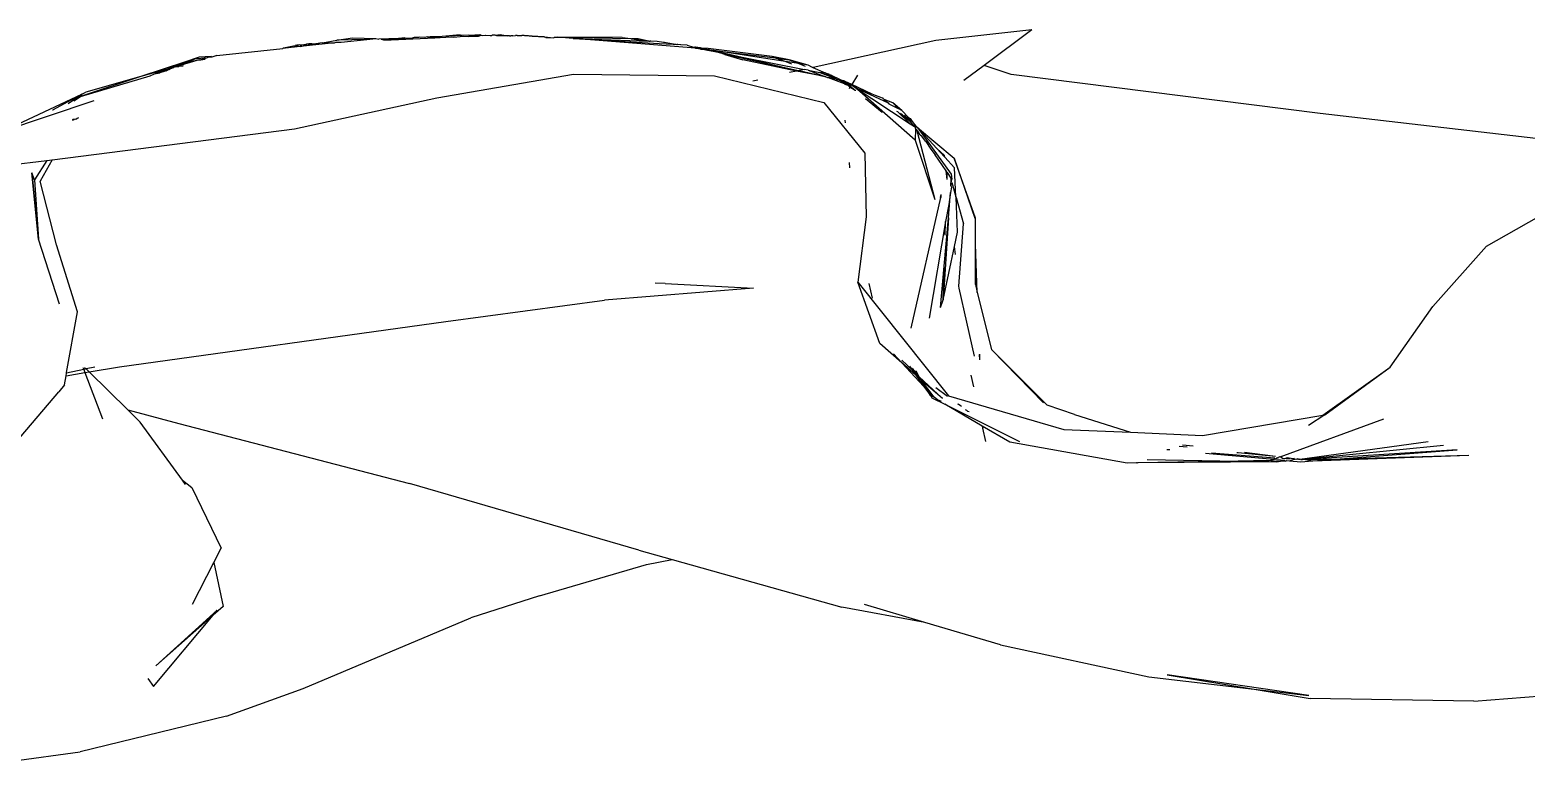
# Model space of a CAD drawing. Header units: millimetres. Extents: x -41292 to 298682, y -22072 to 33155.
# Drawn here: x 34317.1 to 34434.6, y 1731.1 to 1788.6 of the extents above; entities that cross this region are included whole.
import ezdxf

# ---------------------------------------------------------------- set-up
doc = ezdxf.new("R2010")
doc.units = ezdxf.units.MM

# ---------------------------------------------------------------- blocks, each defined once
blk = doc.blocks.new('AHSISHEUD')
for p, q in [((34978.23, 19436.27), (34976.84, 19436.14)), ((34978.92, 19436.26), (34976.84, 19436.14)), ((34978.23, 19436.27), (34978.92, 19436.26)), ((34978.92, 19436.26), (34978.98, 19436.26)), ((34978.98, 19436.26), (34979.8, 19436.31)), ((34978.98, 19436.26), (34979.72, 19436.24)), ((34979.69, 19436.18), (34979.9, 19436.25)), ((34979.72, 19436.24), (34979.9, 19436.25)), ((34979.8, 19436.31), (34979.9, 19436.25)), ((34979.9, 19436.25), (34980.03, 19436.23)), ((34980.03, 19436.23), (34980.2, 19436.24)), ((34980.2, 19436.24), (34980.24, 19436.26)), ((34980.24, 19436.26), (34980.59, 19436.22)), ((34980.59, 19436.22), (34980.74, 19436.23)), ((34980.74, 19436.23), (34980.78, 19436.27)), ((34980.78, 19436.27), (34980.83, 19436.28)), ((34980.83, 19436.28), (34980.93, 19436.28)), ((34980.93, 19436.28), (34981.01, 19436.26)), ((34981.01, 19436.26), (34981.39, 19436.3)), ((34981.12, 19436.2), (34981.01, 19436.26)), ((34981.39, 19436.3), (34981.97, 19436.21)), ((34981.97, 19436.21), (34981.73, 19436.19)), ((34982.13, 19436.21), (34981.97, 19436.21)), ((34982.13, 19436.21), (34982.23, 19436.21)), ((34982.39, 19436.21), (34982.23, 19436.21)), ((34982.39, 19436.21), (34982.6, 19436.23)), ((34982.72, 19436.22), (34982.6, 19436.23)), ((34982.72, 19436.22), (34982.8, 19436.22)), ((34982.8, 19436.22), (34982.82, 19436.22)), ((34982.82, 19436.22), (34982.99, 19436.23)), ((34982.99, 19436.23), (34983.08, 19436.23)), ((34983.21, 19436.22), (34983.08, 19436.23)), ((34983.26, 19436.22), (34983.21, 19436.22)), ((34983.32, 19436.21), (34983.26, 19436.22)), ((34983.38, 19436.21), (34983.32, 19436.21)), ((34983.43, 19436.21), (34983.38, 19436.21)), ((34983.53, 19436.2), (34983.43, 19436.21)), ((35023.16, 19436.66), (35015.62, 19435.84)), ((35023.16, 19436.66), (35019.41, 19433.87)), ((34959.12, 19434.65), (34964.31, 19435.21)), ((34965.21, 19435.3), (34964.31, 19435.21)), ((34964.31, 19435.21), (34964.36, 19435.26)), ((34964.36, 19435.26), (34965.27, 19435.45)), ((34965.63, 19435.48), (34965.21, 19435.3)), ((34965.66, 19435.35), (34965.21, 19435.3)), ((34965.42, 19435.46), (34965.27, 19435.45)), ((34965.63, 19435.48), (34965.42, 19435.46)), ((34965.7, 19435.47), (34965.63, 19435.48)), ((34968.37, 19435.64), (34965.66, 19435.35)), ((34965.66, 19435.35), (34966.56, 19435.53)), ((34965.8, 19435.46), (34965.7, 19435.47)), ((34965.95, 19435.49), (34965.8, 19435.46)), ((34966.03, 19435.5), (34965.95, 19435.49)), ((34966.07, 19435.5), (34966.03, 19435.5)), ((34966.16, 19435.54), (34966.07, 19435.5)), ((34966.35, 19435.56), (34966.16, 19435.54)), ((34966.53, 19435.57), (34966.35, 19435.56)), ((34966.59, 19435.58), (34966.53, 19435.57)), ((34966.56, 19435.53), (34966.53, 19435.57)), ((34966.56, 19435.53), (34966.85, 19435.55)), ((34966.85, 19435.55), (34966.59, 19435.58)), ((34966.85, 19435.55), (34966.94, 19435.59)), ((34966.94, 19435.59), (34967.08, 19435.61)), ((34967.08, 19435.61), (34967.22, 19435.61)), ((34967.42, 19435.64), (34967.22, 19435.61)), ((34967.42, 19435.64), (34968.55, 19435.86)), ((34967.42, 19435.64), (34968.37, 19435.64)), ((34968.37, 19435.64), (34968.49, 19435.69)), ((34968.49, 19435.69), (34968.74, 19435.7)), ((34968.55, 19435.86), (34969.78, 19436.03)), ((34970.92, 19435.92), (34968.55, 19435.86)), ((34968.74, 19435.7), (34968.89, 19435.7)), ((34968.89, 19435.7), (34970.92, 19435.92)), ((34969.78, 19436.03), (34971.62, 19435.99)), ((34970.92, 19435.92), (34971.62, 19435.99)), ((34971.62, 19435.99), (34971.85, 19435.94)), ((34973.4, 19435.98), (34971.85, 19435.94)), ((34973.42, 19435.96), (34971.85, 19435.94)), ((34972.25, 19435.85), (34972.04, 19435.9)), ((34972.25, 19435.85), (34976.24, 19436.05)), ((34973.42, 19435.96), (34972.25, 19435.85)), ((34973.9, 19436.04), (34973.4, 19435.98)), ((34973.93, 19436), (34973.42, 19435.96)), ((34973.93, 19436), (34973.9, 19436.04)), ((34974.46, 19436.01), (34973.93, 19436)), ((34974.63, 19436.06), (34974.46, 19436.01)), ((34974.98, 19436.06), (34974.63, 19436.06)), ((34975.02, 19436.08), (34974.98, 19436.06)), ((34975.47, 19436.07), (34975.02, 19436.08)), ((34975.66, 19436.12), (34975.47, 19436.07)), ((34975.69, 19436.08), (34975.66, 19436.12)), ((34975.88, 19436.12), (34975.69, 19436.08)), ((34976.24, 19436.05), (34975.69, 19436.08)), ((34976.69, 19436.13), (34975.88, 19436.12)), ((34976.24, 19436.05), (34977.54, 19436.12)), ((34976.84, 19436.14), (34976.69, 19436.13)), ((34977.54, 19436.12), (34977.74, 19436.09)), ((34977.74, 19436.09), (34978.49, 19436.16)), ((34978.49, 19436.16), (34978.89, 19436.14)), ((34978.89, 19436.14), (34979.69, 19436.18)), ((34981.31, 19436.19), (34981.12, 19436.2)), ((34981.35, 19436.2), (34981.31, 19436.19)), ((34981.46, 19436.19), (34981.35, 19436.2)), ((34981.57, 19436.2), (34981.46, 19436.19)), ((34981.73, 19436.19), (34981.57, 19436.2)), ((34983.58, 19436.19), (34983.53, 19436.2)), ((34983.62, 19436.2), (34983.58, 19436.19)), ((34983.69, 19436.18), (34983.62, 19436.2)), ((34983.89, 19436.18), (34983.69, 19436.18)), ((34983.91, 19436.15), (34983.89, 19436.18)), ((34984, 19436.15), (34983.91, 19436.15)), ((34984.16, 19436.14), (34984, 19436.15)), ((34984.34, 19436.14), (34984.16, 19436.14)), ((34984.42, 19436.13), (34984.34, 19436.14)), ((34984.56, 19436.12), (34984.42, 19436.13)), ((34984.69, 19436.11), (34984.56, 19436.12)), ((34984.85, 19436.13), (34984.69, 19436.11)), ((34984.85, 19436.13), (34985.61, 19436.04)), ((34984.97, 19436.07), (34984.85, 19436.13)), ((34984.97, 19436.07), (34985.61, 19436.04)), ((34985.61, 19436.04), (34985.64, 19436.08)), ((34985.64, 19436.08), (34985.68, 19436.08)), ((34985.68, 19436.08), (34985.89, 19436.1)), ((34987.12, 19435.99), (34985.89, 19436.1)), ((34990.98, 19436.07), (34985.89, 19436.1)), ((34985.89, 19436.1), (34991.66, 19435.98)), ((34987.12, 19435.99), (34987.17, 19435.99)), ((34987.17, 19435.99), (34993.03, 19435.79)), ((34996.73, 19435.23), (34987.17, 19435.99)), ((34987.17, 19435.99), (34993.89, 19435.59)), ((34990.98, 19436.07), (34991.66, 19435.98)), ((34991.66, 19435.98), (34991.69, 19435.97)), ((34991.69, 19435.97), (34991.72, 19435.97)), ((34992.23, 19435.96), (34991.72, 19435.97)), ((34991.72, 19435.97), (34993.03, 19435.79)), ((34993.03, 19435.79), (34992.23, 19435.96)), ((34993.09, 19435.79), (34993.03, 19435.79)), ((34993.09, 19435.79), (34993.17, 19435.79)), ((34993.22, 19435.78), (34993.17, 19435.79)), ((34993.73, 19435.76), (34993.22, 19435.78)), ((34994.23, 19435.68), (34993.73, 19435.76)), ((34993.89, 19435.59), (34994.97, 19435.53)), ((34994.31, 19435.67), (34994.23, 19435.68)), ((34994.97, 19435.53), (34994.31, 19435.67)), ((34995.01, 19435.53), (34994.97, 19435.53)), ((34995.01, 19435.53), (34995.19, 19435.53)), ((34995.19, 19435.53), (34995.26, 19435.52)), ((34995.26, 19435.52), (34995.29, 19435.51)), ((34995.34, 19435.51), (34995.29, 19435.51)), ((34995.56, 19435.5), (34995.34, 19435.51)), ((34995.58, 19435.5), (34995.56, 19435.5)), ((34996.08, 19435.47), (34995.58, 19435.5)), ((34996.08, 19435.47), (34996.57, 19435.31)), ((34996.57, 19435.31), (34996.67, 19435.34)), ((34996.57, 19435.31), (34996.73, 19435.23)), ((34996.67, 19435.34), (34996.73, 19435.33)), ((34996.73, 19435.33), (34997.11, 19435.28)), ((34996.73, 19435.23), (34996.88, 19435.22)), ((34997.01, 19435.18), (34996.88, 19435.22)), ((34997.11, 19435.17), (34997.01, 19435.18)), ((34997.11, 19435.28), (34997.2, 19435.24)), ((34997.11, 19435.17), (34997.16, 19435.15)), ((34997.16, 19435.15), (34997.22, 19435.14)), ((34997.72, 19435.21), (34997.2, 19435.24)), ((34997.2, 19435.24), (34997.65, 19435.14)), ((34997.54, 19435.07), (34997.22, 19435.14)), ((34997.22, 19435.14), (34997.65, 19435.14)), ((34998.67, 19434.85), (34997.54, 19435.07)), ((34997.65, 19435.14), (34997.75, 19435.12)), ((35002.77, 19434.56), (34997.72, 19435.21)), ((34997.75, 19435.12), (34997.81, 19435.12)), ((34997.81, 19435.12), (34997.86, 19435.1)), ((34997.86, 19435.1), (34998.01, 19435.07)), ((34998.01, 19435.07), (35000.4, 19434.52)), ((34998.01, 19435.07), (34998.67, 19434.85)), ((35003.79, 19434.17), (34998.01, 19435.07)), ((34998.01, 19435.07), (35003.02, 19434.46)), ((35015.62, 19435.84), (35005.99, 19433.72)), ((34956.58, 19434.13), (34953.15, 19432.99)), ((34955.11, 19433.55), (34956.58, 19434.13)), ((34957.74, 19434.3), (34955.87, 19433.77)), ((34956.96, 19434.19), (34955.87, 19433.77)), ((34956.58, 19434.13), (34955.87, 19433.77)), ((34956.46, 19433.84), (34956.51, 19433.86)), ((34957.73, 19434.52), (34956.58, 19434.13)), ((34957.37, 19434.35), (34956.58, 19434.13)), ((34956.58, 19434.13), (34956.96, 19434.19)), ((34957.37, 19434.35), (34956.96, 19434.19)), ((34956.96, 19434.19), (34957.74, 19434.3)), ((34958.37, 19434.48), (34957.37, 19434.35)), ((34958.68, 19434.57), (34957.73, 19434.52)), ((34957.74, 19434.3), (34957.87, 19434.32)), ((34958.37, 19434.48), (34957.87, 19434.32)), ((34957.87, 19434.32), (34958.2, 19434.37)), ((34958.41, 19434.49), (34958.37, 19434.48)), ((34958.68, 19434.57), (34958.41, 19434.49)), ((34958.74, 19434.53), (34958.41, 19434.49)), ((34958.68, 19434.57), (34958.74, 19434.53)), ((34959.12, 19434.65), (34958.74, 19434.53)), ((34999.03, 19434.74), (34998.67, 19434.85)), ((34999.03, 19434.74), (35000.45, 19434.3)), ((35004.81, 19433.45), (34999.03, 19434.74)), ((34999.03, 19434.74), (35000.4, 19434.52)), ((35000.4, 19434.52), (35004.81, 19433.45)), ((35000.4, 19434.52), (35005.29, 19433.56)), ((35004.68, 19433.43), (35000.45, 19434.3)), ((35004.1, 19434.31), (35002.77, 19434.56)), ((35003.02, 19434.46), (35002.77, 19434.56)), ((35003.05, 19434.45), (35003.02, 19434.46)), ((35003.79, 19434.17), (35003.05, 19434.45)), ((35003.05, 19434.45), (35004.1, 19434.31)), ((35004.31, 19433.98), (35003.79, 19434.17)), ((35004.85, 19434.01), (35003.79, 19434.17)), ((35005.6, 19433.89), (35004.1, 19434.31)), ((35004.1, 19434.31), (35004.85, 19434.01)), ((35004.85, 19434.01), (35005.34, 19433.8)), ((35005.6, 19433.89), (35004.85, 19434.01)), ((35005.93, 19433.7), (35005.6, 19433.89)), ((35019.41, 19433.87), (35017.82, 19432.69)), ((35021.55, 19433.17), (35019.41, 19433.87)), ((34948.4, 19431.42), (34953.88, 19433.06)), ((34953.15, 19432.99), (34948.4, 19431.42)), ((34953.15, 19432.99), (34948.83, 19431.77)), ((34955.11, 19433.55), (34953.15, 19432.99)), ((34953.88, 19433.06), (34954.23, 19433.21)), ((34954.23, 19433.21), (34955.11, 19433.55)), ((34954.23, 19433.21), (34954.63, 19433.29)), ((34955.05, 19433.42), (34954.63, 19433.29)), ((34955.08, 19433.47), (34955.05, 19433.42)), ((34955.13, 19433.44), (34955.08, 19433.47)), ((34955.55, 19433.65), (34955.11, 19433.55)), ((34955.31, 19433.54), (34955.13, 19433.44)), ((34955.13, 19433.44), (34955.15, 19433.45)), ((34955.15, 19433.45), (34955.31, 19433.54)), ((34955.31, 19433.54), (34955.38, 19433.56)), ((34955.38, 19433.56), (34955.55, 19433.65)), ((34955.55, 19433.65), (34955.58, 19433.66)), ((34955.58, 19433.66), (34955.63, 19433.68)), ((34955.63, 19433.68), (34955.73, 19433.72)), ((34955.77, 19433.73), (34955.73, 19433.72)), ((34955.87, 19433.77), (34955.77, 19433.73)), ((34955.87, 19433.77), (34956.14, 19433.79)), ((34956.14, 19433.79), (34956.17, 19433.8)), ((34956.17, 19433.8), (34956.46, 19433.84)), ((34976.42, 19431.32), (34987.14, 19433.18)), ((34987.14, 19433.18), (34998.24, 19433.04)), ((34998.24, 19433.04), (35006.83, 19430.95)), ((35001.25, 19432.66), (35001.64, 19432.75)), ((35004.68, 19433.43), (35004.13, 19433.31)), ((35004.81, 19433.45), (35004.68, 19433.43)), ((35006.89, 19433.01), (35004.68, 19433.43)), ((35004.89, 19433.47), (35004.81, 19433.45)), ((35005.29, 19433.56), (35004.89, 19433.47)), ((35004.89, 19433.47), (35006.89, 19433.01)), ((35005.59, 19433.5), (35005.29, 19433.56)), ((35005.59, 19433.5), (35006.89, 19433.01)), ((35005.59, 19433.5), (35006.5, 19433.32)), ((35005.96, 19433.7), (35005.93, 19433.7)), ((35005.99, 19433.72), (35005.96, 19433.7)), ((35005.96, 19433.7), (35006.93, 19433.3)), ((35006.5, 19433.32), (35007.77, 19432.84)), ((35006.95, 19433.24), (35006.5, 19433.32)), ((35006.89, 19433.01), (35006.95, 19432.99)), ((35007.17, 19433.19), (35006.93, 19433.3)), ((35006.95, 19433.24), (35007.77, 19432.84)), ((35006.95, 19433.24), (35007.17, 19433.19)), ((35006.95, 19432.99), (35006.98, 19432.97)), ((35006.98, 19432.97), (35007.05, 19432.96)), ((35007.05, 19432.96), (35007.11, 19432.92)), ((35007.11, 19432.92), (35007.17, 19432.91)), ((35007.2, 19433.19), (35007.17, 19433.19)), ((35007.17, 19432.91), (35008.42, 19432.44)), ((35007.77, 19432.8), (35007.17, 19432.91)), ((35007.26, 19433.15), (35007.2, 19433.19)), ((35007.26, 19433.15), (35007.38, 19433.1)), ((35008.18, 19432.7), (35007.38, 19433.1)), ((35007.77, 19432.84), (35007.38, 19433.1)), ((35007.77, 19432.84), (35007.8, 19432.79)), ((35007.8, 19432.79), (35007.77, 19432.8)), ((35007.8, 19432.79), (35007.85, 19432.77)), ((35007.85, 19432.77), (35007.93, 19432.77)), ((35007.93, 19432.77), (35007.97, 19432.74)), ((35007.97, 19432.74), (35008.15, 19432.65)), ((35008.18, 19432.7), (35007.97, 19432.74)), ((35008.37, 19432.66), (35008.18, 19432.7)), ((35008.18, 19432.7), (35008.64, 19432.48)), ((35009.46, 19433.1), (35009.01, 19432.38)), ((35045.83, 19430.09), (35021.55, 19433.17)), ((34942.2, 19428.65), (34948.52, 19431.6)), ((34948.52, 19431.6), (34946.25, 19430.38)), ((34947.43, 19430.89), (34948.52, 19431.6)), ((34948.52, 19431.6), (34948.4, 19431.42)), ((34948.52, 19431.6), (34948.57, 19431.63)), ((34948.57, 19431.63), (34948.83, 19431.77)), ((35008.15, 19432.65), (35008.21, 19432.62)), ((35008.21, 19432.62), (35008.32, 19432.58)), ((35008.32, 19432.58), (35008.34, 19432.56)), ((35008.38, 19432.55), (35008.32, 19432.58)), ((35008.34, 19432.56), (35008.38, 19432.55)), ((35008.43, 19432.65), (35008.37, 19432.66)), ((35008.55, 19432.45), (35008.38, 19432.55)), ((35008.42, 19432.44), (35008.48, 19432.41)), ((35008.47, 19432.62), (35008.43, 19432.65)), ((35008.5, 19432.6), (35008.47, 19432.62)), ((35008.48, 19432.41), (35008.89, 19432.27)), ((35009.01, 19432.38), (35008.5, 19432.6)), ((35008.64, 19432.48), (35008.5, 19432.6)), ((35008.87, 19432.16), (35008.55, 19432.45)), ((35008.89, 19432.27), (35008.64, 19432.48)), ((35008.97, 19432.31), (35008.64, 19432.48)), ((35008.87, 19432.16), (35008.8, 19432.04)), ((35008.92, 19432.24), (35008.87, 19432.16)), ((35009.29, 19431.91), (35008.87, 19432.16)), ((35008.92, 19432.24), (35008.89, 19432.27)), ((35009.29, 19431.91), (35008.92, 19432.24)), ((35009.01, 19432.38), (35008.97, 19432.31)), ((35009.12, 19432.24), (35008.97, 19432.31)), ((35010.61, 19431.62), (35009.01, 19432.38)), ((35009.66, 19431.81), (35009.12, 19432.24)), ((35009.12, 19432.24), (35013.61, 19429.28)), ((35009.12, 19432.24), (35009.73, 19431.93)), ((35009.33, 19431.9), (35009.29, 19431.91)), ((35014, 19427.99), (35009.66, 19431.81)), ((35010.61, 19431.62), (35009.73, 19431.93)), ((35009.73, 19431.93), (35011.87, 19430.92)), ((35010.89, 19431.51), (35010.61, 19431.62)), ((35011.1, 19431.42), (35010.89, 19431.51)), ((34949.46, 19431.09), (34942.2, 19428.65)), ((34946.22, 19430.37), (34946.25, 19430.38)), ((34947.89, 19431.1), (34948.4, 19431.42)), ((34965.23, 19428.89), (34976.42, 19431.32)), ((35006.83, 19430.95), (35010.03, 19426.98)), ((35011.4, 19430.16), (35010.1, 19431.25)), ((35011.31, 19431.36), (35011.1, 19431.42)), ((35011.43, 19431.29), (35011.31, 19431.36)), ((35011.47, 19431.3), (35011.43, 19431.29)), ((35011.49, 19431.28), (35011.43, 19431.29)), ((35011.49, 19431.28), (35011.47, 19431.3)), ((35011.51, 19431.25), (35011.49, 19431.28)), ((35011.55, 19431.19), (35011.51, 19431.25)), ((35011.55, 19431.19), (35011.87, 19430.92)), ((35012.24, 19430.94), (35011.55, 19431.19)), ((35011.87, 19430.92), (35011.92, 19430.85)), ((35011.92, 19430.85), (35012.65, 19430.48)), ((35012.95, 19430.34), (35012.24, 19430.94)), ((35012.24, 19430.94), (35012.65, 19430.48)), ((35012.95, 19430.34), (35012.65, 19430.48)), ((35012.95, 19430.34), (35013.47, 19429.77)), ((34947.78, 19429.57), (34947.87, 19429.59)), ((34947.79, 19429.59), (34947.78, 19429.57)), ((34947.82, 19429.64), (34947.79, 19429.59)), ((34947.82, 19429.64), (34947.87, 19429.59)), ((34947.92, 19429.66), (34947.87, 19429.59)), ((34947.87, 19429.59), (34947.89, 19429.65)), ((34947.89, 19429.65), (34948.03, 19429.68)), ((34948.08, 19429.65), (34947.99, 19429.62)), ((34948.14, 19429.71), (34948.08, 19429.65)), ((34948.11, 19429.65), (34948.08, 19429.65)), ((34948.14, 19429.71), (34948.11, 19429.65)), ((34948.26, 19429.74), (34948.14, 19429.71)), ((35008.47, 19429.58), (35008.49, 19429.37)), ((35012.53, 19430.28), (35012.6, 19430.24)), ((35012.6, 19430.24), (35013.61, 19429.28)), ((35012.85, 19430.11), (35013.38, 19429.66)), ((35013.12, 19429.96), (35013.18, 19429.93)), ((35013.38, 19429.66), (35013.18, 19429.93)), ((35013.31, 19429.85), (35013.55, 19429.52)), ((35013.55, 19429.52), (35013.33, 19429.84)), ((35013.38, 19429.66), (35013.55, 19429.52)), ((35013.76, 19429.46), (35013.47, 19429.77)), ((35013.47, 19429.77), (35013.61, 19429.69)), ((35013.55, 19429.52), (35013.58, 19429.5)), ((35013.58, 19429.5), (35013.87, 19429.11)), ((35013.61, 19429.69), (35013.76, 19429.46)), ((35013.61, 19429.28), (35013.87, 19429.11)), ((35013.76, 19429.46), (35013.9, 19429.3)), ((35013.9, 19429.3), (35014.04, 19429)), ((35014.18, 19429), (35013.9, 19429.3)), ((35080.82, 19426.05), (35045.83, 19430.09)), ((34946.18, 19426.46), (34965.23, 19428.89)), ((35013.87, 19429.11), (35014.04, 19429)), ((35014.03, 19428.89), (35014, 19427.99)), ((35014, 19427.99), (35015.55, 19423.34)), ((35014.03, 19428.89), (35014.04, 19429)), ((35014.03, 19428.89), (35014.09, 19428.87)), ((35014.09, 19428.87), (35014.09, 19428.82)), ((35014.09, 19428.82), (35014.13, 19428.76)), ((35014.13, 19428.76), (35015.55, 19423.34)), ((35014.21, 19428.71), (35014.13, 19428.76)), ((35014.18, 19429), (35017.05, 19426.59)), ((35014.18, 19429), (35016.83, 19425.33)), ((35015.69, 19427.35), (35014.18, 19429)), ((35014.39, 19428.41), (35014.21, 19428.71)), ((35014.39, 19428.41), (35014.5, 19428.34)), ((35014.84, 19427.89), (35014.5, 19428.34)), ((35010.03, 19426.98), (35010.14, 19421.98)), ((35014.84, 19427.89), (35015.23, 19427.28)), ((35015.23, 19427.28), (35015.56, 19426.85)), ((35016.42, 19425.59), (35015.56, 19426.85)), ((35015.69, 19427.35), (35016.29, 19426.79)), ((35016.3, 19426.68), (35015.69, 19427.35)), ((34942.69, 19426.02), (34945.77, 19426.41)), ((34945.77, 19426.41), (34944.79, 19424.88)), ((34946.18, 19426.46), (34945.24, 19424.77)), ((34945.77, 19426.41), (34946.18, 19426.46)), ((35008.8, 19426.25), (35008.84, 19425.81)), ((35016.32, 19426.66), (35016.29, 19426.79)), ((35016.3, 19426.68), (35016.29, 19426.79)), ((35016.32, 19426.66), (35016.3, 19426.68)), ((35017.1, 19425.81), (35016.32, 19426.66)), ((35017.05, 19426.59), (35018.68, 19421.86)), ((35018.75, 19421.86), (35017.05, 19426.59)), ((35017.2, 19423.54), (35017.1, 19425.81)), ((34945.12, 19420.21), (34944.58, 19425.43)), ((34944.58, 19425.43), (34945.1, 19420.22)), ((34944.79, 19424.88), (34944.58, 19425.43)), ((34944.79, 19424.88), (34945.12, 19420.21)), ((34946.52, 19419.78), (34945.24, 19424.77)), ((35016.5, 19424.9), (35016.42, 19425.59)), ((35016.52, 19425.45), (35016.42, 19425.59)), ((35016.5, 19424.9), (35016.52, 19425.45)), ((35016.52, 19425.45), (35016.81, 19425.02)), ((35016.8, 19424.9), (35016.77, 19424.43)), ((35016.79, 19424.41), (35016.87, 19424.68)), ((35016.81, 19425.02), (35016.8, 19424.9)), ((35016.8, 19424.9), (35016.85, 19424.79)), ((35016.87, 19424.93), (35016.81, 19425.02)), ((35016.83, 19425.33), (35016.87, 19424.93)), ((35016.85, 19424.79), (35016.87, 19424.93)), ((35016.86, 19424.76), (35016.85, 19424.79)), ((35016.85, 19424.72), (35016.86, 19424.76)), ((35016.87, 19424.68), (35016.85, 19424.72)), ((35016.87, 19424.68), (35017.2, 19423.54)), ((35013.69, 19413.21), (35016.01, 19423.49)), ((35016.02, 19423.73), (35015.96, 19423.48)), ((35016.02, 19423.73), (35016.01, 19423.49)), ((35016.61, 19421.88), (35016.78, 19423.87)), ((35016.78, 19423.87), (35016.66, 19423.15)), ((35016.85, 19424.3), (35016.78, 19423.87)), ((35016.79, 19424.41), (35016.85, 19424.3)), ((35017.21, 19423.49), (35017.2, 19423.54)), ((35017.33, 19420.76), (35017.21, 19423.49)), ((35017.21, 19423.49), (35017.8, 19421.42)), ((35058.89, 19419.66), (35065.5, 19423.43)), ((35016.64, 19422.95), (35016.39, 19421.61)), ((35016.66, 19423.15), (35016.64, 19422.95)), ((35010.14, 19421.98), (35009.5, 19416.82)), ((35016.39, 19421.61), (35015.09, 19414.01)), ((35016.61, 19421.88), (35016.19, 19415.44)), ((35016.28, 19418.09), (35016.61, 19421.88)), ((35016.36, 19420.53), (35016.39, 19421.61)), ((35017.44, 19416.52), (35017.8, 19421.42)), ((35018.74, 19419.82), (35018.75, 19421.86)), ((34946.75, 19415.1), (34945.12, 19420.21)), ((34948.16, 19414.49), (34946.52, 19419.78)), ((35017.09, 19419.64), (35017.33, 19420.76)), ((35018.73, 19416.64), (35018.74, 19419.82)), ((35018.88, 19416.01), (35018.74, 19419.82)), ((35016.19, 19415.44), (35017.09, 19419.64)), ((35017.16, 19419.02), (35017.09, 19419.64)), ((35054.68, 19414.92), (35058.89, 19419.66)), ((35015.99, 19414.83), (35016.28, 19418.09)), ((35016.19, 19415.44), (35016.28, 19418.09)), ((35001.3, 19416.37), (34989.59, 19415.41)), ((34994.34, 19416.72), (34993.56, 19416.75)), ((34994.34, 19416.72), (35001.3, 19416.37)), ((35009.5, 19416.82), (35016.62, 19407.89)), ((35011.22, 19412.02), (35009.5, 19416.82)), ((35010.36, 19416.73), (35010.63, 19415.57)), ((35017.45, 19416.36), (35017.44, 19416.52)), ((35018.65, 19411.01), (35017.45, 19416.36)), ((35018.73, 19416.64), (35018.88, 19416.01)), ((34977.12, 19413.73), (34989.59, 19415.41)), ((35015.99, 19414.83), (35016.19, 19415.44)), ((35018.88, 19416.01), (35020, 19411.53)), ((34947.32, 19409.73), (34948.16, 19414.49)), ((35051.33, 19410.15), (35054.68, 19414.92)), ((34951.48, 19410.19), (34977.12, 19413.73)), ((35012.96, 19410.49), (35011.22, 19412.02)), ((35020, 19411.53), (35024.07, 19407.36)), ((35024.36, 19407.16), (35020, 19411.53)), ((35012.96, 19410.49), (35012.3, 19411.19)), ((35012.95, 19410.69), (35013.78, 19409.91)), ((35014.66, 19408.67), (35012.96, 19410.49)), ((35014.06, 19409.52), (35012.96, 19410.49)), ((35019.03, 19411.16), (35019.06, 19410.74)), ((35019.08, 19410.72), (35019.07, 19411.17)), ((34947.15, 19408.77), (34947.27, 19409.47)), ((34947.27, 19409.47), (34948.75, 19409.72)), ((34947.27, 19409.47), (34947.31, 19409.69)), ((34948.66, 19409.97), (34947.31, 19409.69)), ((34947.31, 19409.69), (34947.32, 19409.73)), ((34948.59, 19410.13), (34948.66, 19409.97)), ((34948.85, 19410.01), (34948.66, 19409.97)), ((34948.66, 19409.97), (34948.75, 19409.72)), ((34948.72, 19410.13), (34948.85, 19410.01)), ((34948.75, 19409.72), (34949.08, 19409.78)), ((34948.75, 19409.72), (34950.14, 19406.1)), ((34949.54, 19410.15), (34948.85, 19410.01)), ((34948.85, 19410.01), (34949.08, 19409.78)), ((34949.08, 19409.78), (34951.48, 19410.19)), ((34949.08, 19409.78), (34952.12, 19406.79)), ((35013.56, 19410.23), (35013.78, 19409.91)), ((35014.16, 19409.55), (35013.78, 19410.06)), ((35013.78, 19409.91), (35014.16, 19409.55)), ((35013.78, 19409.91), (35014.06, 19409.52)), ((35014.29, 19409.43), (35014.03, 19409.87)), ((35014.05, 19409.85), (35014.29, 19409.43)), ((35014.44, 19409.19), (35014.06, 19409.52)), ((35014.06, 19409.52), (35014.66, 19408.67)), ((35014.29, 19409.43), (35014.16, 19409.55)), ((35014.32, 19409.4), (35014.29, 19409.43)), ((35014.44, 19409.19), (35014.32, 19409.4)), ((35014.32, 19409.4), (35016.15, 19407.68)), ((35014.47, 19409.16), (35014.44, 19409.19)), ((35018.36, 19409.53), (35018.57, 19408.6)), ((35046.04, 19406.39), (35051.33, 19410.15)), ((35046.18, 19406.41), (35051.33, 19410.15)), ((34942.4, 19403.16), (34946.71, 19408.2)), ((34947.15, 19408.77), (34946.71, 19408.2)), ((35014.5, 19409.1), (35014.47, 19409.16)), ((35015.49, 19407.78), (35014.5, 19409.1)), ((35016.15, 19407.68), (35014.5, 19409.1)), ((35014.89, 19408.43), (35014.5, 19409.1)), ((35014.89, 19408.43), (35014.66, 19408.67)), ((35014.66, 19408.67), (35015.19, 19407.93)), ((35014.94, 19408.38), (35014.89, 19408.43)), ((35015.49, 19407.78), (35014.94, 19408.38)), ((35015.19, 19407.93), (35014.94, 19408.38)), ((35016.54, 19407.85), (35015.61, 19408.52)), ((35015.2, 19407.9), (35015.19, 19407.93)), ((35015.2, 19407.9), (35015.23, 19407.89)), ((35015.23, 19407.89), (35015.31, 19407.75)), ((35015.49, 19407.78), (35015.23, 19407.89)), ((35015.31, 19407.75), (35016.32, 19407.25)), ((35015.75, 19407.58), (35015.49, 19407.78)), ((35016.06, 19407.46), (35015.75, 19407.58)), ((35016.32, 19407.25), (35022.2, 19404.32)), ((35019.27, 19405.52), (35016.32, 19407.25)), ((35016.62, 19407.89), (35025.68, 19405.26)), ((35017.32, 19407.27), (35017.38, 19407.25)), ((35017.55, 19407.1), (35017.38, 19407.25)), ((35017.64, 19407.06), (35017.55, 19407.1)), ((35017.93, 19406.82), (35018.03, 19406.78)), ((35026.52, 19406.42), (35024.36, 19407.16)), ((34952.12, 19406.79), (34956.14, 19405.72)), ((34952.12, 19406.79), (34953.09, 19405.84)), ((34956.42, 19401.26), (34953.09, 19405.84)), ((34956.14, 19405.72), (34974.27, 19401)), ((35018.14, 19406.67), (35018.03, 19406.78)), ((35018.24, 19406.63), (35018.14, 19406.67)), ((35026.52, 19406.42), (35030.92, 19405.03)), ((35036.58, 19404.78), (35046.04, 19406.39)), ((35042.69, 19403.1), (35050.82, 19406.09)), ((35046.18, 19406.41), (35044.9, 19405.57)), ((35046.04, 19406.39), (35046.18, 19406.41)), ((35019.27, 19405.52), (35019.31, 19405.35)), ((35021.44, 19404.25), (35019.27, 19405.52)), ((35019.56, 19404.32), (35019.31, 19405.35)), ((35025.68, 19405.26), (35030.92, 19405.03)), ((35030.92, 19405.03), (35036.58, 19404.78)), ((35030.66, 19402.61), (35021.44, 19404.25)), ((35034.01, 19403.64), (35033.77, 19403.66)), ((35035.38, 19403.85), (35034.75, 19403.91)), ((35035.84, 19403.93), (35035.01, 19404.03)), ((35036.82, 19403.38), (35042.18, 19402.91)), ((35042.27, 19403), (35037.28, 19403.39)), ((35039.38, 19403.43), (35039.26, 19403.43)), ((35042.3, 19403.12), (35039.38, 19403.43)), ((35042.3, 19403.12), (35039.88, 19403.44)), ((35044.23, 19402.92), (35054.32, 19404.3)), ((35055.5, 19403.99), (35044.44, 19402.9)), ((35056.59, 19403.64), (35044.67, 19402.88)), ((35047.4, 19402.95), (35056.59, 19403.64)), ((35031.39, 19402.62), (35030.66, 19402.61)), ((35031.45, 19402.61), (35031.39, 19402.62)), ((35031.43, 19402.62), (35031.39, 19402.62)), ((35031.49, 19402.63), (35031.45, 19402.61)), ((35039.37, 19402.77), (35031.49, 19402.63)), ((35042.42, 19402.72), (35031.49, 19402.63)), ((35032.24, 19402.89), (35039.37, 19402.77)), ((35039.46, 19402.77), (35039.37, 19402.77)), ((35040.58, 19402.8), (35039.46, 19402.77)), ((35040.63, 19402.79), (35040.58, 19402.8)), ((35041.95, 19402.82), (35040.63, 19402.79)), ((35040.63, 19402.79), (35042.42, 19402.72)), ((35042.18, 19402.91), (35041.95, 19402.82)), ((35041.95, 19402.82), (35042.16, 19402.78)), ((35042.16, 19402.78), (35042.42, 19402.72)), ((35042.16, 19402.78), (35042.7, 19402.77)), ((35042.25, 19402.93), (35042.18, 19402.91)), ((35042.18, 19402.91), (35042.24, 19402.9)), ((35042.25, 19402.93), (35042.4, 19402.99)), ((35042.38, 19402.89), (35043.04, 19402.83)), ((35042.66, 19403.09), (35042.4, 19402.99)), ((35042.52, 19402.98), (35042.4, 19402.99)), ((35042.42, 19402.72), (35042.7, 19402.77)), ((35042.66, 19403.09), (35042.69, 19403.1)), ((35042.77, 19403.05), (35042.66, 19403.09)), ((35042.77, 19403.05), (35042.69, 19403.1)), ((35043.09, 19402.77), (35042.7, 19402.77)), ((35042.77, 19403.05), (35042.86, 19403.08)), ((35043.47, 19402.91), (35042.8, 19402.96)), ((35043.09, 19402.77), (35043.17, 19402.82)), ((35043.23, 19403.03), (35043.13, 19403.01)), ((35043.17, 19402.82), (35043.42, 19402.8)), ((35043.7, 19402.95), (35043.23, 19403.03)), ((35043.42, 19402.8), (35043.69, 19402.89)), ((35043.42, 19402.8), (35044.31, 19402.72)), ((35043.86, 19402.88), (35043.69, 19402.89)), ((35043.8, 19402.97), (35043.7, 19402.95)), ((35043.95, 19402.92), (35043.86, 19402.88)), ((35044.01, 19402.89), (35043.95, 19402.92)), ((35044.06, 19402.94), (35044.01, 19402.89)), ((35044.06, 19402.94), (35044.02, 19402.93)), ((35044.11, 19402.91), (35044.06, 19402.94)), ((35044.11, 19402.91), (35044.23, 19402.92)), ((35044.3, 19402.89), (35044.23, 19402.92)), ((35044.3, 19402.89), (35044.44, 19402.9)), ((35044.31, 19402.72), (35045.22, 19402.79)), ((35044.67, 19402.88), (35044.44, 19402.9)), ((35044.67, 19402.88), (35047.4, 19402.95)), ((35044.67, 19402.88), (35045.22, 19402.79)), ((35045.22, 19402.79), (35045.25, 19402.78)), ((35045.25, 19402.78), (35057.51, 19403.24)), ((35045.25, 19402.78), (35047.4, 19402.95)), ((35047.4, 19402.95), (35057.51, 19403.24)), ((34956.42, 19401.26), (34957.15, 19400.69)), ((34956.67, 19400.93), (34956.42, 19401.26)), ((34992.27, 19395.77), (34974.27, 19401)), ((34957.15, 19400.69), (34959.45, 19395.92)), ((34958.88, 19394.8), (34959.45, 19395.92)), ((34992.27, 19395.77), (34994.89, 19395.04)), ((34957.2, 19391.53), (34958.88, 19394.8)), ((34958.88, 19394.8), (34959.61, 19391.35)), ((34984.48, 19392.18), (34992.89, 19394.65)), ((34992.89, 19394.65), (34994.89, 19395.04)), ((34994.89, 19395.04), (35008.24, 19391.29)), ((34984.48, 19392.18), (34979.08, 19390.45)), ((34954.14, 19385.05), (34958.83, 19390.66)), ((34954.33, 19386.67), (34959.16, 19391.06)), ((34958.83, 19390.66), (34954.33, 19386.67)), ((34959.61, 19391.35), (34958.83, 19390.66)), ((34958.83, 19390.66), (34959.16, 19391.06)), ((34965.91, 19384.89), (34979.08, 19390.45)), ((35014.75, 19390.08), (35008.24, 19391.29)), ((35014.75, 19390.08), (35010.01, 19391.49)), ((35020.71, 19388.32), (35014.75, 19390.08)), ((35020.71, 19388.32), (35032.36, 19385.8)), ((34953.69, 19385.68), (34954.14, 19385.05)), ((35032.36, 19385.8), (35040.64, 19384.84)), ((35044.93, 19384.34), (35033.8, 19385.97)), ((35033.8, 19385.97), (35040.64, 19384.84)), ((34959.88, 19382.71), (34965.91, 19384.89)), ((35040.64, 19384.84), (35045.03, 19384.11)), ((35040.64, 19384.84), (35044.93, 19384.34)), ((35057.89, 19383.89), (35072.06, 19385)), ((35057.89, 19383.89), (35045.03, 19384.11)), ((34959.88, 19382.71), (34948.39, 19379.92)), ((34943.02, 19379.18), (34948.39, 19379.92))]:
    blk.add_line(p, q)

msp = doc.modelspace()

# ---------------------------------------------------------------- block references
msp.add_blockref('AHSISHEUD', (-627.37, -17648.09))

doc.saveas('drawing.dxf')
